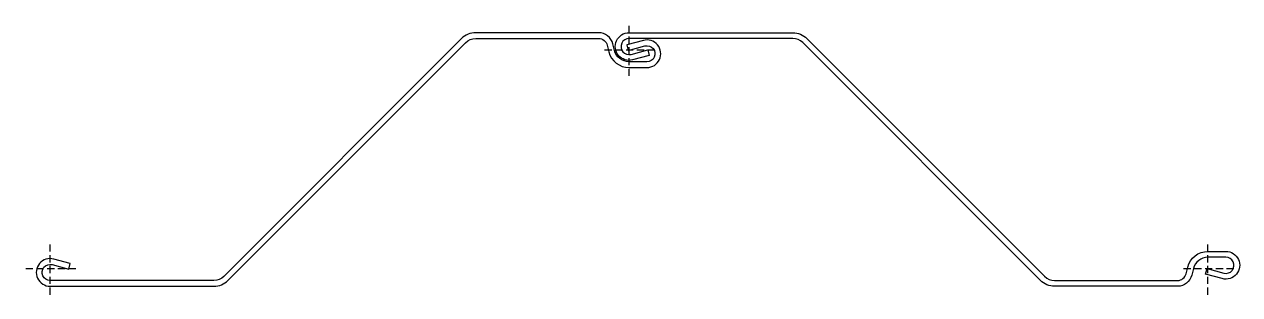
# Model space of a CAD drawing. Header units: millimetres. Extents: x -36 to 1658, y -36 to 341.
import ezdxf

# ---------------------------------------------------------------- set-up
doc = ezdxf.new("R2010")
doc.units = ezdxf.units.MM
doc.linetypes.add('DASHED', pattern=[0.75, 0.5, -0.25])
doc.layers.add('ref', color=251, linetype='Continuous', plot=False)

msp = doc.modelspace()

# ---------------------------------------------------------------- linework, layer by layer
for points in [[(228.4, -16.2), (0, -16.2, -1.140281), (2.9, 5.9), (26.1, -0.3), (28.2, 7.4), (5, 13.6, 1.140281), (0, -24.2), (228.4, -24.2, 0.198892), (247.9, -16.2), (579.2, 315, -0.198892), (593.3, 320.9), (764.6, 320.9, -0.344535), (776.6, 311.5), (778.9, 302.4, 0.344535), (807, 280.4), (832, 280.4, 1.140281), (827, 318.2), (803.8, 312), (805.9, 304.3), (829.1, 310.5, -1.140281), (832, 288.4), (807, 288.4, -0.344535), (786.7, 304.3), (784.4, 313.4, 0.344535), (764.6, 328.9), (593.3, 328.9, 0.198892), (573.5, 320.7), (242.2, -10.5, -0.198892)], [(807, 320.9, 1.140281), (809.9, 298.8), (833.1, 305), (835.2, 297.3), (812, 291.1, -1.140281), (807, 328.9), (1035.4, 328.9, -0.198892), (1054.9, 320.8), (1386.2, -10.4, 0.198892), (1400.3, -16.2), (1571.6, -16.2, 0.344535), (1583.6, -6.8), (1585.9, 2.3, -0.344535), (1614, 24.3), (1639, 24.3, -1.140281), (1634, -13.6), (1610.8, -7.4), (1612.9, 0.3), (1636.1, -5.9, 1.140281), (1639, 16.3), (1614, 16.3, 0.344535), (1593.7, 0.4), (1591.4, -8.7, -0.344535), (1571.6, -24.2), (1400.3, -24.2, -0.198892), (1380.5, -16), (1049.2, 315.2, 0.198892), (1035.4, 320.9)]]:
    msp.add_lwpolyline(points, format="xyb", close=True)
at = {"layer": 'ref', "linetype": 'DASHED', "ltscale": 20}
for p, q in [((807, 268.7), (807, 340.6)), ((843, 304.7), (771, 304.7)), ((0, -36), (0, 36)), ((1614, -36), (1614, 36)), ((1650, 0), (1578, 0)), ((36, 0), (-36, 0))]:
    msp.add_line(p, q, dxfattribs=at)

doc.saveas('drawing.dxf')
